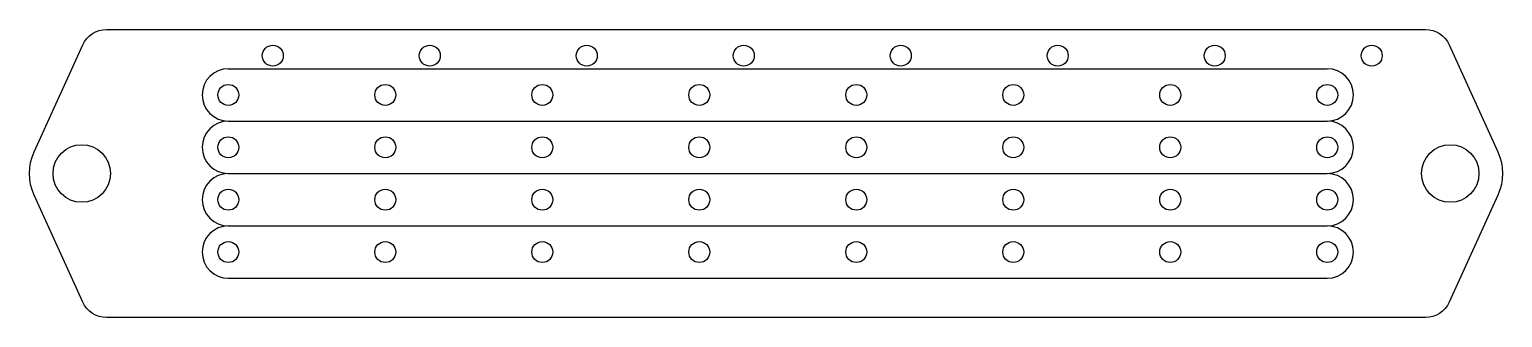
# Model space of a CAD drawing. Header units: inches. Extents: x 0 to 56.3, y 0 to 11.
import ezdxf

# ---------------------------------------------------------------- set-up
doc = ezdxf.new("R2010")
doc.units = ezdxf.units.IN
doc.header["$MEASUREMENT"] = 0

msp = doc.modelspace()

# ---------------------------------------------------------------- linework, layer by layer
for p, q in [((7.6, 9.5), (49.6, 9.5)), ((7.6, 7.5), (49.6, 7.5)), ((7.6, 5.5), (49.6, 5.5)), ((7.6, 3.5), (49.6, 3.5)), ((7.6, 1.5), (49.6, 1.5))]:
    msp.add_line(p, q)
msp.add_lwpolyline([(2.037, 0.586), (0.179, 4.672, -0.216609), (0.179, 6.328), (2.037, 10.414, -0.294108), (2.947, 11), (53.353, 11, -0.294108), (54.263, 10.414), (56.121, 6.328, -0.216609), (56.121, 4.672), (54.263, 0.586, -0.294108), (53.353, 0), (2.947, 0, -0.294108)], format="xyb", close=True)
for centre, radius in [((9.3, 10), 0.4), ((15.3, 10), 0.4), ((21.3, 10), 0.4), ((27.3, 10), 0.4), ((33.3, 10), 0.4), ((39.3, 10), 0.4), ((45.3, 10), 0.4), ((51.3, 10), 0.4), ((7.6, 8.5), 0.4), ((13.6, 8.5), 0.4), ((19.6, 8.5), 0.4), ((25.6, 8.5), 0.4), ((31.6, 8.5), 0.4), ((37.6, 8.5), 0.4), ((43.6, 8.5), 0.4), ((49.6, 8.5), 0.4), ((7.6, 6.5), 0.4), ((13.6, 6.5), 0.4), ((19.6, 6.5), 0.4), ((25.6, 6.5), 0.4), ((31.6, 6.5), 0.4), ((37.6, 6.5), 0.4), ((43.6, 6.5), 0.4), ((49.6, 6.5), 0.4), ((2, 5.5), 1.1), ((54.3, 5.5), 1.1), ((7.6, 4.5), 0.4), ((13.6, 4.5), 0.4), ((19.6, 4.5), 0.4), ((25.6, 4.5), 0.4), ((31.6, 4.5), 0.4), ((37.6, 4.5), 0.4), ((43.6, 4.5), 0.4), ((49.6, 4.5), 0.4), ((7.6, 2.5), 0.4), ((13.6, 2.5), 0.4), ((19.6, 2.5), 0.4), ((25.6, 2.5), 0.4), ((31.6, 2.5), 0.4), ((37.6, 2.5), 0.4), ((43.6, 2.5), 0.4), ((49.6, 2.5), 0.4)]:
    msp.add_circle(centre, radius)
for centre, start, end in [((7.6, 8.5), 90, 270), ((49.6, 8.5), 270, 90), ((7.6, 6.5), 90, 270), ((49.6, 6.5), 270, 90), ((7.6, 4.5), 90, 270), ((49.6, 4.5), 270, 90), ((7.6, 2.5), 90, 270), ((49.6, 2.5), 270, 90)]:
    msp.add_arc(centre, 1, start, end)

doc.saveas('drawing.dxf')
